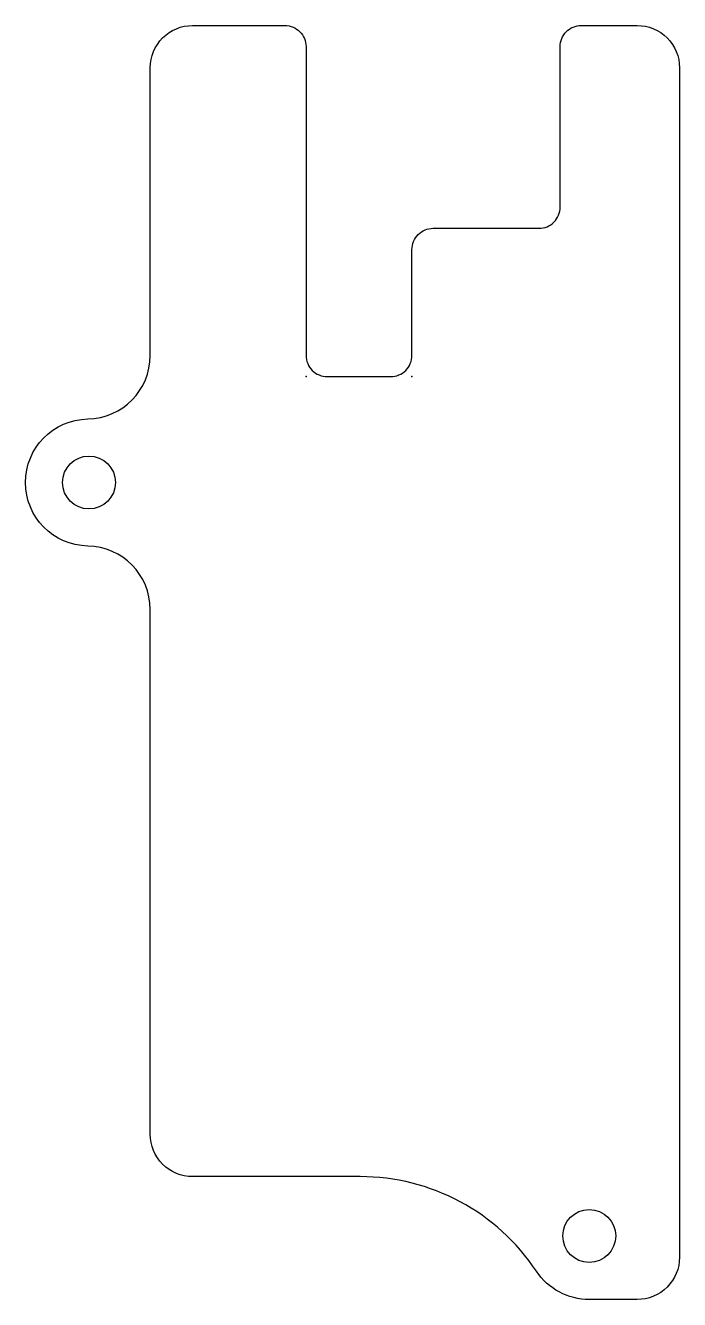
# Model space of a CAD drawing. Header units: millimetres. Extents: x 505.5 to 536.4, y -31.6 to 28.6.
import ezdxf

# ---------------------------------------------------------------- set-up
doc = ezdxf.new("R2010")
doc.units = ezdxf.units.MM
doc.layers.get('0').update_dxf_attribs({"linetype": 'CONTINUOUS'})

msp = doc.modelspace()

# ---------------------------------------------------------------- linework, layer by layer
msp.add_lwpolyline([(508.493, 4.002, -0.98254), (508.493, 10.001, 0.409064), (511.44, 13.001), (511.44, 26.575, -0.414214), (513.44, 28.575), (517.8, 28.575, -0.414214), (518.8, 27.575), (518.8, 20), (518.8, 13, 0.414214), (519.8, 12), (522.8, 12, 0.414214), (523.8, 13), (523.8, 18, -0.414214), (524.8, 19), (529.8, 19, 0.414214), (530.8, 20), (530.8, 27.575, -0.414214), (531.8, 28.575), (534.44, 28.575, -0.414214), (536.44, 26.575), (536.44, -23.765), (536.44, -28.567), (536.44, -29.566, -0.414214), (534.44, -31.566), (532.176, -31.566, -0.251067), (529.678, -30.227, 0.251067), (521.351, -25.765), (513.44, -25.765, -0.414214), (511.44, -23.765), (511.44, 1.002, 0.409064)], format="xyb", close=True)
for centre in [(508.546, 7.002), (532.176, -28.566)]:
    msp.add_circle(centre, 1.25)
for p in [(518.8, 12), (523.8, 12)]:
    msp.add_point(p)

doc.saveas('drawing.dxf')
